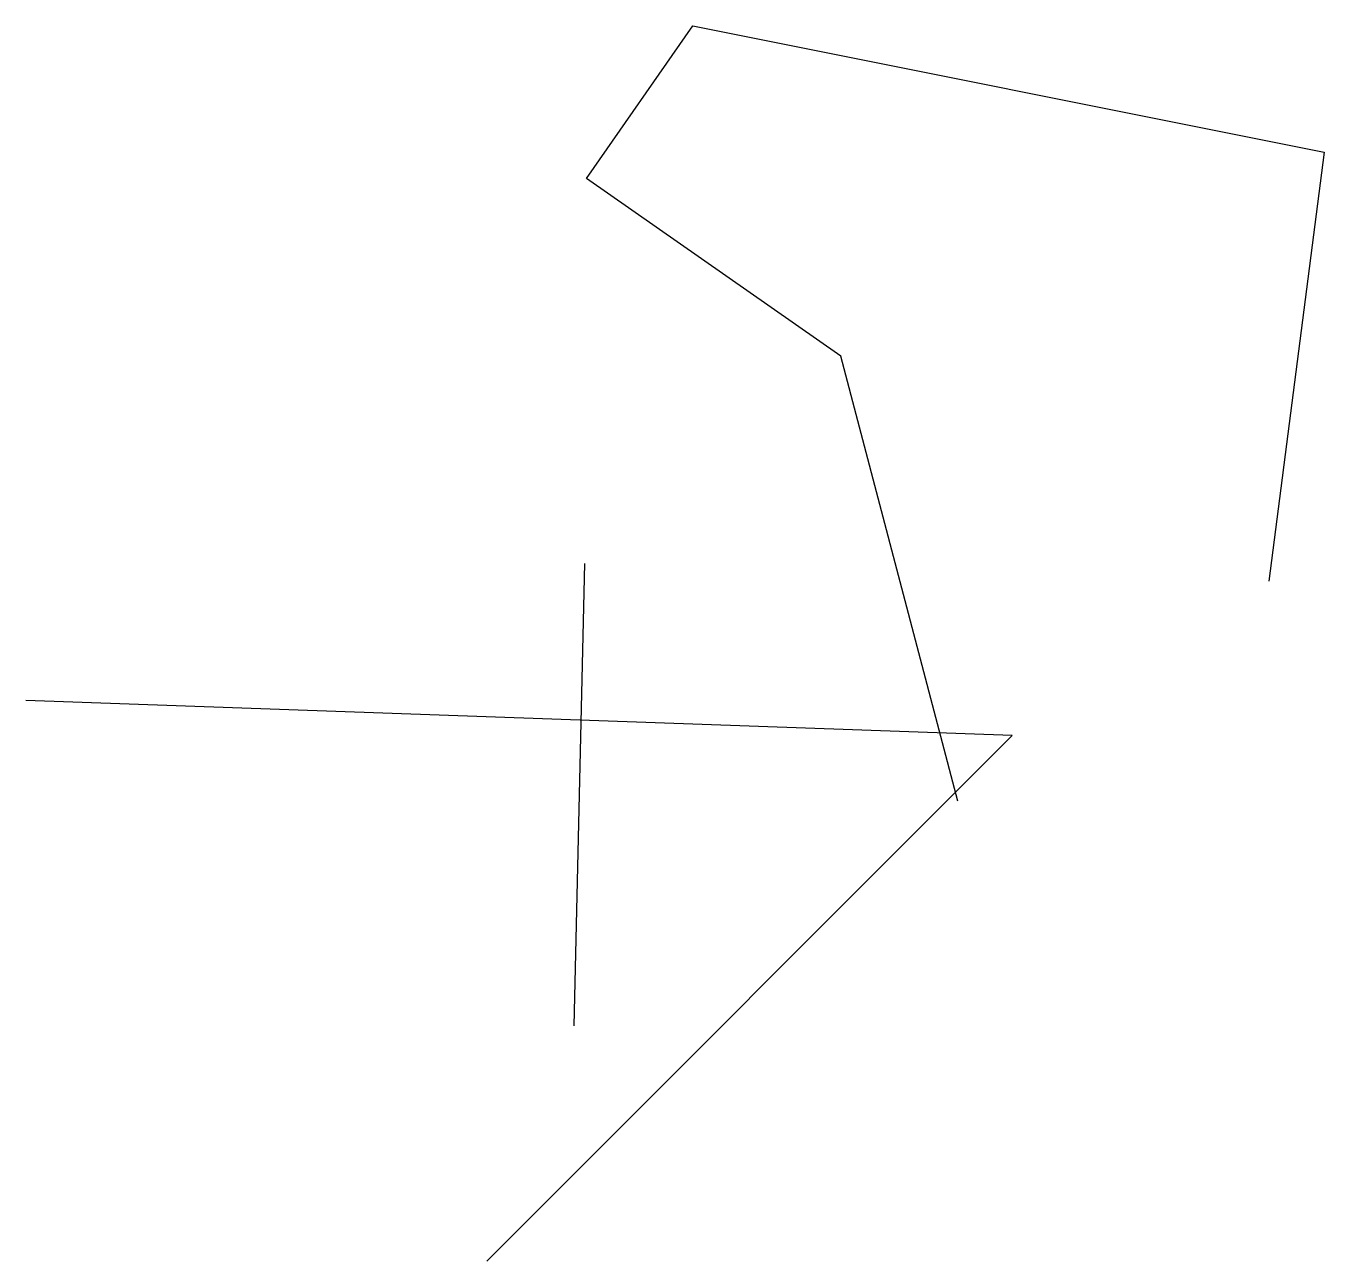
# Model space of a CAD drawing. Header units: inches. Extents: x -0.88 to 1.59, y 0 to 2.35.
import ezdxf

# ---------------------------------------------------------------- set-up
doc = ezdxf.new("R2010")
doc.units = ezdxf.units.IN
doc.header["$MEASUREMENT"] = 0

msp = doc.modelspace()

# ---------------------------------------------------------------- linework, layer by layer
msp.add_line((0.1663, 0.4478), (0.1865, 1.3274))
msp.add_lwpolyline([(0.8962, 0.8748), (0.6739, 1.7221), (0.1895, 2.06), (0.3919, 2.3502), (1.5932, 2.1097), (1.4881, 1.2935)])
msp.add_polyline3d([(0, 0, 0), (1, 1, 2), (-0.8768, 1.0663, 0)])

doc.saveas('drawing.dxf')
